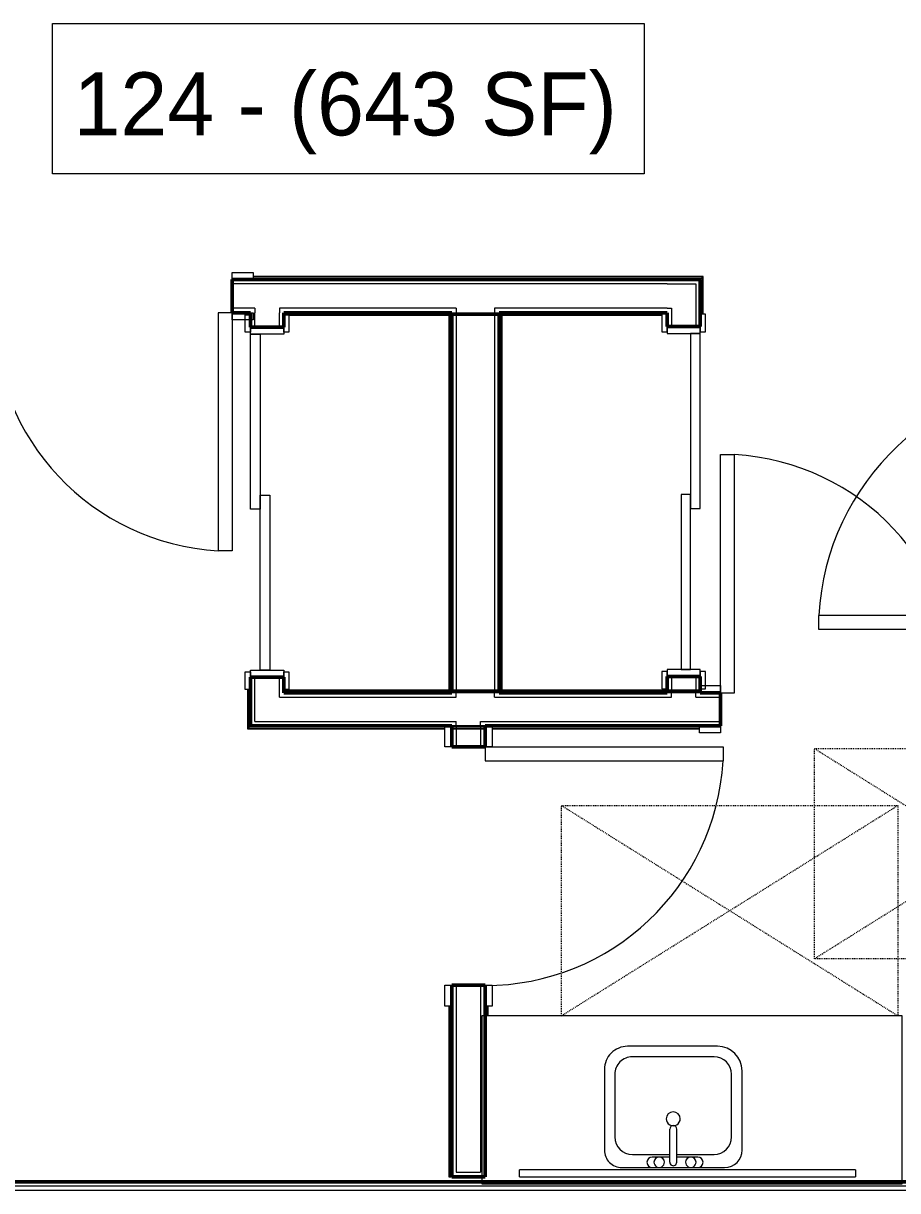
# Model space of a CAD drawing. Header units: inches. Extents: x -4218 to -1830, y 9756 to 12426.
# Drawn here: x -3678.3 to -3553.4, y 10841.2 to 11007.9 of the extents above; entities that cross this region are included whole.
import ezdxf

# ---------------------------------------------------------------- set-up
doc = ezdxf.new("R2010")
doc.units = ezdxf.units.IN
doc.header["$MEASUREMENT"] = 0
doc.linetypes.add('Dash', pattern=[0.25, 0.125, -0.125])
for name, color, linetype, lineweight in [('0-1', 7, 'Continuous', 5), ('0-2', 252, 'Continuous', 9), ('A-AREA-IDEN', 2, 'Continuous', 9), ('A-DOOR-1', 7, 'Continuous', 9), ('A-DOOR-2', 50, 'Continuous', 20), ('A-DOOR-FRAM-1', 50, 'Continuous', 20), ('A-GENM-HDLN-1', 7, 'Dash', 9), ('A-WALL-1', 250, 'Continuous', 50), ('A-WALL-2', 10, 'Continuous', 13), ('A-WALL-3', 253, 'Continuous', 9), ('A-WALL-4', 254, 'Continuous', 9), ('A-WALL-5', 252, 'Continuous', 9), ('A-WALL-6', 7, 'Continuous', 9), ('I-WALL-1', 250, 'Continuous', 50), ('I-WALL-4', 252, 'Continuous', 9), ('P-SANR-FIXT-1', 7, 'Continuous', 9), ('Q-CASE-2', 252, 'Continuous', 9), ('Q-CASE-3', 7, 'Continuous', 9)]:
    doc.layers.add(name, color=color, linetype=linetype, lineweight=lineweight)
doc.styles.add('Century Gothic', font='ufonts.com_century-gothic.ttf', dxfattribs={"height": 9})

# ---------------------------------------------------------------- blocks, each defined once
blk = doc.blocks.new('Basic Wall _ INT - W4BØF - _5_8 GYP - 2X4 WOOD_BATT_ - 5_8 GYP_ - ___-3208729-BACKGROUND - 1ST FLOOR')
at = {"layer": 'A-WALL-3'}
for p, q in [((-3823.82, 10971.74), (-3823.82, 10971.68)), ((-3823.82, 10971.68), (-3823.82, 10971.54)), ((-3823.2, 10971.68), (-3823.82, 10971.68)), ((-3823.82, 10971.53), (-3823.82, 10971.47)), ((-3823.82, 10971.35), (-3823.82, 10971.33)), ((-3823.82, 10971.33), (-3823.2, 10971.33)), ((-3685.5, 10971.33), (-3682.5, 10971.33)), ((-3648.5, 10971.33), (-3645.5, 10971.33))]:
    blk.add_line(p, q, dxfattribs=at)
at = {"layer": 'A-WALL-5'}
for p, q in [((-3823.82, 10971.46), (-3823.82, 10971.74)), ((-3823.2, 10971.74), (-3823.82, 10971.74)), ((-3823.2, 10971.46), (-3823.82, 10971.46)), ((-3823.82, 10971.37), (-3823.82, 10971.46)), ((-3823.82, 10971.33), (-3823.82, 10971.37)), ((-3685.5, 10971.68), (-3823.2, 10971.68)), ((-3823.2, 10971.33), (-3685.5, 10971.33)), ((-3644.64, 10971.68), (-3645.5, 10971.68)), ((-3645.5, 10971.33), (-3641.12, 10971.33)), ((-3641.12, 10971.68), (-3644.64, 10971.68))]:
    blk.add_line(p, q, dxfattribs=at)
at = {"layer": 'A-WALL-6'}
for p, q in [((-3685.5, 10971.74), (-3823.2, 10971.74)), ((-3685.5, 10971.46), (-3823.2, 10971.46)), ((-3641.12, 10971.74), (-3645.5, 10971.74)), ((-3641.12, 10971.46), (-3645.5, 10971.46))]:
    blk.add_line(p, q, dxfattribs=at)
blk = doc.blocks.new('Basic Wall _ INT - W4BØF - _5_8 GYP - 2X4 WOOD_BATT_ - 5_8 GYP_ - ___-3208731-BACKGROUND - 1ST FLOOR')
at = {"layer": 'A-WALL-3'}
for p, q in [((-3581.6, 10971.35), (-3581.62, 10971.33)), ((-3581.42, 10971.53), (-3581.48, 10971.47)), ((-3581.27, 10971.68), (-3581.42, 10971.54)), ((-3581.21, 10971.74), (-3581.27, 10971.68)), ((-3581.62, 10966.35), (-3581.62, 10964.6))]:
    blk.add_line(p, q, dxfattribs=at)
at = {"layer": 'A-WALL-5'}
for p, q in [((-3581.62, 10971.33), (-3581.62, 10966.35)), ((-3581.27, 10966.35), (-3581.27, 10971.68))]:
    blk.add_line(p, q, dxfattribs=at)
at = {"layer": 'A-WALL-6'}
for p, q in [((-3581.5, 10966.35), (-3581.5, 10971.46)), ((-3581.21, 10966.35), (-3581.21, 10971.74))]:
    blk.add_line(p, q, dxfattribs=at)
at = {"layer": 'A-WALL-6', "flags": 128}
for points in [[(-3581.58, 10971.37), (-3581.56, 10971.4), (-3581.54, 10971.41), (-3581.52, 10971.43), (-3581.51, 10971.45), (-3581.5, 10971.45), (-3581.5, 10971.46)], [(-3581.5, 10971.46), (-3581.48, 10971.48), (-3581.42, 10971.53), (-3581.33, 10971.63), (-3581.21, 10971.74)]]:
    blk.add_lwpolyline(points, dxfattribs=at)
blk = doc.blocks.new('Basic Wall _ INT - W4BØF - _5_8 GYP - 2X4 WOOD_BATT_ - 5_8 GYP_ - ___-3208730-BACKGROUND - 1ST FLOOR')
at = {"layer": 'A-WALL-3'}
for p, q in [((-3586.51, 10966.44), (-3586.58, 10966.38)), ((-3586.37, 10966.58), (-3586.4, 10966.56)), ((-3586.67, 10912.31), (-3586.79, 10912.31)), ((-3586.72, 10912.62), (-3586.72, 10912.72)), ((-3586.72, 10912.52), (-3586.72, 10912.6)), ((-3586.72, 10912.46), (-3586.72, 10912.51)), ((-3586.5, 10912.31), (-3586.67, 10912.31)), ((-3586.44, 10912.31), (-3586.5, 10912.31))]:
    blk.add_line(p, q, dxfattribs=at)
at = {"layer": 'A-WALL-4'}
for p, q in [((-3586.79, 10912.31), (-3586.72, 10912.31)), ((-3586.72, 10912.31), (-3586.58, 10912.31)), ((-3586.58, 10912.31), (-3586.51, 10912.31)), ((-3586.4, 10912.31), (-3586.37, 10912.31))]:
    blk.add_line(p, q, dxfattribs=at)
at = {"layer": 'A-WALL-5'}
for p, q in [((-3586.37, 10966.35), (-3586.37, 10966.58)), ((-3586.79, 10912.62), (-3586.79, 10912.72)), ((-3586.79, 10912.52), (-3586.79, 10912.6)), ((-3586.79, 10912.46), (-3586.79, 10912.51)), ((-3586.72, 10912.72), (-3586.72, 10912.85)), ((-3586.42, 10912.31), (-3586.44, 10912.31)), ((-3586.37, 10912.31), (-3586.42, 10912.31)), ((-3586.37, 10912.85), (-3586.37, 10912.31))]:
    blk.add_line(p, q, dxfattribs=at)
at = {"layer": 'A-WALL-6'}
for p, q in [((-3586.5, 10966.46), (-3586.5, 10966.35)), ((-3586.79, 10912.72), (-3586.79, 10912.85)), ((-3586.5, 10912.85), (-3586.5, 10912.31))]:
    blk.add_line(p, q, dxfattribs=at)
at = {"layer": 'A-WALL-6', "flags": 128}
for points in [[(-3586.58, 10966.38), (-3586.52, 10966.44), (-3586.5, 10966.46)], [(-3586.5, 10966.46), (-3586.5, 10966.46), (-3586.49, 10966.47), (-3586.47, 10966.48), (-3586.46, 10966.5), (-3586.44, 10966.52), (-3586.42, 10966.54)]]:
    blk.add_lwpolyline(points, dxfattribs=at)
blk = doc.blocks.new('SWING - SINGLE - FLUSH - 2-10 x 6-8 - PRIVACY-3199405-BACKGROUND - 1ST FLOOR')
at = {"layer": 'A-DOOR-1'}
blk.add_arc((17, -2.38), 34.07, 180, 266.6343, dxfattribs=at)
at = {"layer": 'A-DOOR-2'}
for p, q in [((15, -2.38), (15, -36.38)), ((17, -2.38), (15, -2.38)), ((17, -2.38), (17, -36.38)), ((17, -36.38), (15, -36.38))]:
    blk.add_line(p, q, dxfattribs=at)
at = {"layer": 'A-DOOR-FRAM-1'}
for p, q in [((-20, 2.37), (-20, 3.37)), ((-20, 3.37), (-17, 3.37)), ((-17, 3.37), (-17, 2.37)), ((17, 2.37), (17, 3.37)), ((17, 3.37), (20, 3.37)), ((20, 3.37), (20, 2.37)), ((-17, 2.37), (-20, 2.37)), ((20, 2.37), (17, 2.37)), ((-20, -2.38), (-17, -2.38)), ((-20, -3.38), (-20, -2.38)), ((-17, -2.38), (-17, -3.38)), ((17, -2.38), (20, -2.38)), ((17, -3.38), (17, -2.38)), ((20, -2.38), (20, -3.38)), ((-17, -3.38), (-20, -3.38)), ((20, -3.38), (17, -3.38))]:
    blk.add_line(p, q, dxfattribs=at)
blk = doc.blocks.new('Basic Wall _ INT - W4BØF - _5_8 GYP - 2X4 WOOD_BATT_ - 5_8 GYP_ - ___-3208733-BACKGROUND - 1ST FLOOR')
at = {"layer": 'A-WALL-3'}
for p, q in [((-3581.62, 10971.33), (-3581.6, 10971.35)), ((-3581.48, 10971.47), (-3581.42, 10971.53)), ((-3581.42, 10971.54), (-3581.27, 10971.68)), ((-3581.27, 10971.68), (-3581.21, 10971.74))]:
    blk.add_line(p, q, dxfattribs=at)
at = {"layer": 'A-WALL-5'}
for p, q in [((-3581.27, 10971.68), (-3641.12, 10971.68)), ((-3641.12, 10971.33), (-3581.62, 10971.33))]:
    blk.add_line(p, q, dxfattribs=at)
at = {"layer": 'A-WALL-6'}
for p, q in [((-3581.21, 10971.74), (-3641.12, 10971.74)), ((-3581.5, 10971.46), (-3641.12, 10971.46))]:
    blk.add_line(p, q, dxfattribs=at)
at = {"layer": 'A-WALL-6', "flags": 128}
for points in [[(-3581.5, 10971.46), (-3581.5, 10971.45), (-3581.51, 10971.45), (-3581.52, 10971.43), (-3581.54, 10971.41), (-3581.56, 10971.4), (-3581.58, 10971.37)], [(-3581.21, 10971.74), (-3581.33, 10971.63), (-3581.42, 10971.53), (-3581.48, 10971.48), (-3581.5, 10971.46)]]:
    blk.add_lwpolyline(points, dxfattribs=at)
blk = doc.blocks.new('Basic Wall _ INT - W4BØF - _5_8 GYP - 2X4 WOOD_BATT_ - 5_8 GYP_ - ___-3208732-BACKGROUND - 1ST FLOOR')
at = {"layer": 'A-WALL-3'}
for p, q in [((-3641.12, 10966.58), (-3641.1, 10966.56)), ((-3640.98, 10966.44), (-3640.92, 10966.38)), ((-3640.92, 10966.38), (-3640.83, 10966.29)), ((-3617.42, 10966.23), (-3617.54, 10966.23)), ((-3617.33, 10966.23), (-3617.42, 10966.23)), ((-3617.27, 10966.23), (-3617.33, 10966.23)), ((-3617.12, 10966.58), (-3610.37, 10966.58)), ((-3611.03, 10966.23), (-3617.12, 10966.23)), ((-3610.37, 10966.23), (-3611, 10966.23)), ((-3610.17, 10966.23), (-3610.23, 10966.23)), ((-3610.08, 10966.23), (-3610.17, 10966.23)), ((-3609.96, 10966.23), (-3610.08, 10966.23)), ((-3586.58, 10966.38), (-3586.51, 10966.44)), ((-3586.4, 10966.56), (-3586.37, 10966.58))]:
    blk.add_line(p, q, dxfattribs=at)
at = {"layer": 'A-WALL-5'}
for p, q in [((-3641.12, 10966.58), (-3617.12, 10966.58)), ((-3617.54, 10966.23), (-3640.37, 10966.23)), ((-3617.12, 10966.46), (-3611.01, 10966.46)), ((-3611, 10966.46), (-3610.37, 10966.46)), ((-3610.37, 10966.58), (-3586.37, 10966.58)), ((-3587.12, 10966.23), (-3609.96, 10966.23)), ((-3617.42, 10966.17), (-3617.54, 10966.17)), ((-3617.33, 10966.17), (-3617.42, 10966.17)), ((-3617.27, 10966.17), (-3617.33, 10966.17)), ((-3611.04, 10966.17), (-3617.12, 10966.17)), ((-3610.37, 10966.17), (-3611, 10966.17)), ((-3610.17, 10966.17), (-3610.23, 10966.17)), ((-3610.08, 10966.17), (-3610.17, 10966.17)), ((-3609.96, 10966.17), (-3610.08, 10966.17))]:
    blk.add_line(p, q, dxfattribs=at)
at = {"layer": 'A-WALL-6'}
for p, q in [((-3641, 10966.46), (-3617.12, 10966.46)), ((-3610.37, 10966.46), (-3586.5, 10966.46)), ((-3617.54, 10966.17), (-3640.37, 10966.17)), ((-3587.12, 10966.17), (-3609.96, 10966.17))]:
    blk.add_line(p, q, dxfattribs=at)
at = {"layer": 'A-WALL-6', "flags": 128}
for points in [[(-3641, 10966.46), (-3641, 10966.46), (-3641.01, 10966.47), (-3641.02, 10966.48), (-3641.04, 10966.5), (-3641.06, 10966.52), (-3641.08, 10966.54)], [(-3640.83, 10966.29), (-3640.92, 10966.38), (-3640.98, 10966.44), (-3641, 10966.46)], [(-3586.5, 10966.46), (-3586.52, 10966.44), (-3586.58, 10966.38)], [(-3586.42, 10966.54), (-3586.44, 10966.52), (-3586.46, 10966.5), (-3586.47, 10966.48), (-3586.49, 10966.47), (-3586.5, 10966.46), (-3586.5, 10966.46)]]:
    blk.add_lwpolyline(points, dxfattribs=at)
blk = doc.blocks.new('Basic Wall _ INT - W4BØF - _5_8 GYP - 2X4 WOOD_BATT_ - 5_8 GYP_ - ___-3208734-BACKGROUND - 1ST FLOOR')
at = {"layer": 'A-WALL-3'}
for p, q in [((-3645.87, 10912.78), (-3645.87, 10914.53)), ((-3646.29, 10907.14), (-3646.22, 10907.2)), ((-3646.22, 10907.2), (-3646.08, 10907.35)), ((-3646.08, 10907.35), (-3646.01, 10907.42)), ((-3645.9, 10907.53), (-3645.87, 10907.56))]:
    blk.add_line(p, q, dxfattribs=at)
at = {"layer": 'A-WALL-5'}
for p, q in [((-3646.22, 10912.78), (-3646.22, 10907.2)), ((-3645.87, 10907.56), (-3645.87, 10912.78))]:
    blk.add_line(p, q, dxfattribs=at)
at = {"layer": 'A-WALL-6'}
for p, q in [((-3646.29, 10912.78), (-3646.29, 10907.14)), ((-3646, 10912.78), (-3646, 10907.43))]:
    blk.add_line(p, q, dxfattribs=at)
at = {"layer": 'A-WALL-6', "flags": 128}
for points in [[(-3646, 10907.43), (-3646.02, 10907.41), (-3646.08, 10907.35), (-3646.17, 10907.26), (-3646.29, 10907.14)], [(-3645.92, 10907.51), (-3645.94, 10907.49), (-3645.96, 10907.47), (-3645.97, 10907.46), (-3645.99, 10907.44), (-3646, 10907.43), (-3646, 10907.43)]]:
    blk.add_lwpolyline(points, dxfattribs=at)
blk = doc.blocks.new('Basic Wall _ INT - W4BØF - _5_8 GYP - 2X4 WOOD_BATT_ - 5_8 GYP_ - ___-3208735-BACKGROUND - 1ST FLOOR')
at = {"layer": 'A-WALL-3'}
for p, q in [((-3641.1, 10966.56), (-3641.12, 10966.58)), ((-3640.92, 10966.38), (-3640.98, 10966.44)), ((-3640.83, 10966.29), (-3640.92, 10966.38)), ((-3641.12, 10912.31), (-3641.1, 10912.33)), ((-3640.98, 10912.45), (-3640.92, 10912.51)), ((-3640.92, 10912.51), (-3640.77, 10912.66)), ((-3640.77, 10912.66), (-3640.71, 10912.72))]:
    blk.add_line(p, q, dxfattribs=at)
at = {"layer": 'A-WALL-5'}
for p, q in [((-3641.12, 10966.28), (-3641.12, 10966.58)), ((-3641.12, 10912.78), (-3641.12, 10912.31)), ((-3640.77, 10912.66), (-3640.77, 10912.78))]:
    blk.add_line(p, q, dxfattribs=at)
at = {"layer": 'A-WALL-6'}
for p, q in [((-3641, 10966.28), (-3641, 10966.46)), ((-3641, 10912.43), (-3641, 10912.78)), ((-3640.71, 10912.72), (-3640.71, 10912.78))]:
    blk.add_line(p, q, dxfattribs=at)
at = {"layer": 'A-WALL-6', "flags": 128}
for points in [[(-3641.08, 10966.54), (-3641.06, 10966.52), (-3641.04, 10966.5), (-3641.02, 10966.48), (-3641.01, 10966.47), (-3641, 10966.46), (-3641, 10966.46)], [(-3641, 10966.46), (-3640.98, 10966.44), (-3640.92, 10966.38), (-3640.83, 10966.29)], [(-3641, 10912.43), (-3641, 10912.43), (-3641.01, 10912.42), (-3641.02, 10912.41), (-3641.04, 10912.39), (-3641.06, 10912.37), (-3641.08, 10912.35)], [(-3640.71, 10912.72), (-3640.83, 10912.6), (-3640.92, 10912.51), (-3640.98, 10912.45), (-3641, 10912.43)]]:
    blk.add_lwpolyline(points, dxfattribs=at)
blk = doc.blocks.new('SLIDING - FLUSH - 4-0 x 6-8-3203583-BACKGROUND - 1ST FLOOR')
at = {"layer": 'A-DOOR-1'}
for p, q in [((-26.75, 3.25), (-24.25, 3.25)), ((-26.75, 2.5), (-26.75, 3.25)), ((-24.25, 2.5), (-26.75, 2.5)), ((-24.25, 3.25), (-24.25, 2.5)), ((24.25, 3.25), (26.75, 3.25)), ((24.25, 2.5), (24.25, 3.25)), ((26.75, 2.5), (24.25, 2.5)), ((26.75, 3.25), (26.75, 2.5)), ((-26.75, -2.25), (-24.25, -2.25)), ((-26.75, -3), (-26.75, -2.25)), ((-24.25, -3), (-26.75, -3)), ((-24.25, -2.25), (-24.25, -3)), ((24.25, -2.25), (26.75, -2.25)), ((24.25, -3), (24.25, -2.25)), ((26.75, -3), (24.25, -3)), ((26.75, -2.25), (26.75, -3))]:
    blk.add_line(p, q, dxfattribs=at)
at = {"layer": 'A-DOOR-2'}
for p, q in [((-1, -0.88), (-1, 0.5)), ((-1, 0.5), (24, 0.5)), ((24, 0.5), (24, -0.88)), ((-24, -2.25), (-24, -0.88)), ((-24, -0.88), (1, -0.88)), ((24, -0.88), (-1, -0.88)), ((1, -0.88), (1, -2.25)), ((1, -2.25), (-24, -2.25))]:
    blk.add_line(p, q, dxfattribs=at)
at = {"layer": 'A-DOOR-FRAM-1'}
for p, q in [((-25, -2.25), (-25, 2.5)), ((-25, 2.5), (-24, 2.5)), ((-24, 2.5), (-24, -2.25)), ((24, 2.5), (25, 2.5)), ((24, -2.25), (24, 2.5)), ((25, 2.5), (25, -2.25)), ((-24, -2.25), (-25, -2.25)), ((25, -2.25), (24, -2.25))]:
    blk.add_line(p, q, dxfattribs=at)
blk = doc.blocks.new('Basic Wall _ INT - W4BØF - _5_8 GYP - 2X4 WOOD_BATT_ - 5_8 GYP_ - ___-3208736-BACKGROUND - 1ST FLOOR')
at = {"layer": 'A-WALL-3'}
blk.add_line((-3617.12, 10867.56), (-3617.12, 10870.56), dxfattribs=at)
at = {"layer": 'A-WALL-4'}
for p, q in [((-3617.47, 10907.56), (-3617.54, 10907.56)), ((-3617.54, 10907.56), (-3617.27, 10907.56)), ((-3617.33, 10907.56), (-3617.47, 10907.56)), ((-3617.26, 10907.56), (-3617.33, 10907.56))]:
    blk.add_line(p, q, dxfattribs=at)
at = {"layer": 'A-WALL-5'}
for p, q in [((-3617.47, 10867.56), (-3617.47, 10843.18)), ((-3617.12, 10843.18), (-3617.12, 10867.56)), ((-3617.54, 10843.18), (-3617.47, 10843.18)), ((-3617.47, 10843.18), (-3617.33, 10843.18)), ((-3617.33, 10843.18), (-3617.26, 10843.18)), ((-3617.15, 10843.18), (-3617.12, 10843.18))]:
    blk.add_line(p, q, dxfattribs=at)
at = {"layer": 'A-WALL-6'}
for p, q in [((-3617.54, 10867.56), (-3617.54, 10843.18)), ((-3617.25, 10867.56), (-3617.25, 10843.18)), ((-3617.25, 10843.18), (-3617.54, 10843.18)), ((-3617.17, 10843.18), (-3617.25, 10843.18)), ((-3617.12, 10843.18), (-3617.17, 10843.18))]:
    blk.add_line(p, q, dxfattribs=at)
blk = doc.blocks.new('Basic Wall _ INT - W4BØF - _5_8 GYP - 2X4 WOOD_BATT_ - 5_8 GYP_ - ___-3208737-BACKGROUND - 1ST FLOOR')
at = {"layer": 'A-WALL-3'}
blk.add_line((-3612.37, 10867.56), (-3612.37, 10870.56), dxfattribs=at)
at = {"layer": 'A-WALL-4'}
for p, q in [((-3612.23, 10907.56), (-3612.17, 10907.56)), ((-3612.17, 10907.56), (-3612.23, 10907.56)), ((-3612.17, 10907.56), (-3611.96, 10907.56)), ((-3612.02, 10907.56), (-3612.17, 10907.56)), ((-3611.96, 10907.56), (-3612.02, 10907.56))]:
    blk.add_line(p, q, dxfattribs=at)
at = {"layer": 'A-WALL-5'}
for p, q in [((-3612.37, 10866.18), (-3612.37, 10867.56)), ((-3612.02, 10867.56), (-3612.02, 10866.18))]:
    blk.add_line(p, q, dxfattribs=at)
at = {"layer": 'A-WALL-6'}
for p, q in [((-3612.25, 10866.18), (-3612.25, 10867.56)), ((-3611.96, 10867.56), (-3611.96, 10866.18))]:
    blk.add_line(p, q, dxfattribs=at)
blk = doc.blocks.new('SLIDING - FLUSH - 4-0 x 6-8-3203584-BACKGROUND - 1ST FLOOR')
at = {"layer": 'A-DOOR-1'}
for p, q in [((-24.25, 3), (-26.75, 3)), ((-26.75, 3), (-26.75, 2.25)), ((-26.75, 2.25), (-24.25, 2.25)), ((-24.25, 2.25), (-24.25, 3)), ((24.25, 3), (24.25, 2.25)), ((26.75, 3), (24.25, 3)), ((24.25, 2.25), (26.75, 2.25)), ((26.75, 2.25), (26.75, 3)), ((-24.25, -2.5), (-26.75, -2.5)), ((-26.75, -2.5), (-26.75, -3.25)), ((-26.75, -3.25), (-24.25, -3.25)), ((-24.25, -3.25), (-24.25, -2.5)), ((26.75, -2.5), (24.25, -2.5)), ((24.25, -2.5), (24.25, -3.25)), ((24.25, -3.25), (26.75, -3.25)), ((26.75, -3.25), (26.75, -2.5))]:
    blk.add_line(p, q, dxfattribs=at)
at = {"layer": 'A-DOOR-2'}
for p, q in [((1, 2.25), (-24, 2.25)), ((-24, 2.25), (-24, 0.87)), ((1, 0.87), (1, 2.25)), ((-24, 0.87), (1, 0.87)), ((24, 0.87), (-1, 0.87)), ((-1, 0.87), (-1, -0.5)), ((24, -0.5), (24, 0.87)), ((-1, -0.5), (24, -0.5))]:
    blk.add_line(p, q, dxfattribs=at)
at = {"layer": 'A-DOOR-FRAM-1'}
for p, q in [((-24, 2.25), (-25, 2.25)), ((-25, 2.25), (-25, -2.5)), ((-24, -2.5), (-24, 2.25)), ((25, 2.25), (24, 2.25)), ((24, 2.25), (24, -2.5)), ((25, -2.5), (25, 2.25)), ((-25, -2.5), (-24, -2.5)), ((24, -2.5), (25, -2.5))]:
    blk.add_line(p, q, dxfattribs=at)
blk = doc.blocks.new('SWING - SINGLE - FLUSH - 3-0 x 6-8 - PASSAGE-3208263-BACKGROUND - 1ST FLOOR')
at = {"layer": 'A-DOOR-1'}
blk.add_arc((18, -2.38), 36.07, 180, 266.8211, dxfattribs=at)
at = {"layer": 'A-DOOR-2'}
for p, q in [((16, -2.38), (16, -38.39)), ((18, -2.38), (16, -2.38)), ((18, -2.38), (18, -38.39)), ((18, -38.39), (16, -38.39))]:
    blk.add_line(p, q, dxfattribs=at)
at = {"layer": 'A-DOOR-FRAM-1'}
for p, q in [((-21, 2.37), (-21, 3.37)), ((-21, 3.37), (-18, 3.37)), ((-18, 3.37), (-18, 2.37)), ((18, 2.37), (18, 3.37)), ((18, 3.37), (21, 3.37)), ((21, 3.37), (21, 2.37)), ((-18, 2.37), (-21, 2.37)), ((21, 2.37), (18, 2.37)), ((-21, -2.38), (-18, -2.38)), ((-21, -3.38), (-21, -2.38)), ((-18, -2.38), (-18, -3.38)), ((18, -2.38), (21, -2.38)), ((18, -3.38), (18, -2.38)), ((21, -2.38), (21, -3.38)), ((-18, -3.38), (-21, -3.38)), ((21, -3.38), (18, -3.38))]:
    blk.add_line(p, q, dxfattribs=at)
blk = doc.blocks.new('Basic Wall _ INT - W6BØF - _5_8 GYP - 2X6 WOOD_BATT_ - 5_8 GYP_ - ___-3208749-BACKGROUND - 1ST FLOOR')
at = {"layer": 'A-WALL-3'}
for p, q in [((-3610.31, 10966.58), (-3610.25, 10966.58)), ((-3610.25, 10966.58), (-3610.23, 10966.58)), ((-3610.23, 10966.58), (-3610.17, 10966.58)), ((-3610.17, 10966.58), (-3609.96, 10966.58)), ((-3610.02, 10966.38), (-3610.02, 10966.33)), ((-3610.02, 10966.29), (-3610.02, 10966.17)), ((-3610.25, 10912.31), (-3610.31, 10912.31)), ((-3610.17, 10912.31), (-3610.25, 10912.31)), ((-3610.08, 10912.31), (-3610.17, 10912.31)), ((-3609.96, 10912.31), (-3610.08, 10912.31)), ((-3610.02, 10912.72), (-3610.02, 10912.51))]:
    blk.add_line(p, q, dxfattribs=at)
at = {"layer": 'A-WALL-4'}
for p, q in [((-3610.35, 10966.58), (-3610.37, 10966.58)), ((-3610.17, 10966.58), (-3610.23, 10966.58)), ((-3610.02, 10966.58), (-3610.17, 10966.58)), ((-3609.96, 10966.58), (-3610.02, 10966.58)), ((-3610.37, 10912.31), (-3610.35, 10912.31)), ((-3610.23, 10912.31), (-3610.17, 10912.31)), ((-3610.17, 10912.31), (-3610.02, 10912.31)), ((-3610.02, 10912.31), (-3609.96, 10912.31))]:
    blk.add_line(p, q, dxfattribs=at)
at = {"layer": 'A-WALL-5'}
for p, q in [((-3610.37, 10966.58), (-3610.33, 10966.58)), ((-3610.37, 10912.31), (-3610.37, 10966.58)), ((-3610.33, 10966.58), (-3610.31, 10966.58)), ((-3609.96, 10966.38), (-3609.96, 10966.33)), ((-3609.96, 10966.29), (-3609.96, 10966.17)), ((-3610.02, 10966.17), (-3610.02, 10912.72)), ((-3610.33, 10912.31), (-3610.37, 10912.31)), ((-3610.31, 10912.31), (-3610.33, 10912.31)), ((-3609.96, 10912.72), (-3609.96, 10912.51))]:
    blk.add_line(p, q, dxfattribs=at)
at = {"layer": 'A-WALL-6'}
for p, q in [((-3610.25, 10912.31), (-3610.25, 10966.58)), ((-3609.96, 10966.17), (-3609.96, 10912.72))]:
    blk.add_line(p, q, dxfattribs=at)
blk = doc.blocks.new('Basic Wall _ INT - W6BØF - _5_8 GYP - 2X6 WOOD_BATT_ - 5_8 GYP_ - ___-3208748-BACKGROUND - 1ST FLOOR')
at = {"layer": 'A-WALL-3'}
for p, q in [((-3617.54, 10966.58), (-3617.42, 10966.58)), ((-3617.47, 10966.34), (-3617.47, 10966.17)), ((-3617.42, 10966.58), (-3617.33, 10966.58)), ((-3617.33, 10966.58), (-3617.27, 10966.58)), ((-3617.27, 10966.58), (-3617.25, 10966.58)), ((-3617.25, 10966.58), (-3617.19, 10966.58)), ((-3617.42, 10912.31), (-3617.54, 10912.31)), ((-3617.47, 10912.72), (-3617.47, 10912.6)), ((-3617.47, 10912.57), (-3617.47, 10912.51)), ((-3617.27, 10912.31), (-3617.42, 10912.31)), ((-3617.25, 10912.31), (-3617.27, 10912.31)), ((-3617.21, 10912.31), (-3617.25, 10912.31)), ((-3617.19, 10912.31), (-3617.21, 10912.31))]:
    blk.add_line(p, q, dxfattribs=at)
at = {"layer": 'A-WALL-4'}
for p, q in [((-3617.47, 10966.58), (-3617.54, 10966.58)), ((-3617.33, 10966.58), (-3617.47, 10966.58)), ((-3617.26, 10966.58), (-3617.33, 10966.58)), ((-3617.12, 10966.58), (-3617.15, 10966.58)), ((-3617.54, 10912.31), (-3617.47, 10912.31)), ((-3617.47, 10912.31), (-3617.33, 10912.31)), ((-3617.33, 10912.31), (-3617.26, 10912.31)), ((-3617.15, 10912.31), (-3617.12, 10912.31))]:
    blk.add_line(p, q, dxfattribs=at)
at = {"layer": 'A-WALL-5'}
for p, q in [((-3617.54, 10966.34), (-3617.54, 10966.17)), ((-3617.19, 10966.58), (-3617.17, 10966.58)), ((-3617.17, 10966.58), (-3617.12, 10966.58)), ((-3617.12, 10912.31), (-3617.12, 10966.58)), ((-3617.47, 10966.17), (-3617.47, 10912.72)), ((-3617.54, 10912.72), (-3617.54, 10912.6)), ((-3617.54, 10912.57), (-3617.54, 10912.51)), ((-3617.17, 10912.31), (-3617.19, 10912.31)), ((-3617.12, 10912.31), (-3617.17, 10912.31))]:
    blk.add_line(p, q, dxfattribs=at)
at = {"layer": 'A-WALL-6'}
for p, q in [((-3617.25, 10966.58), (-3617.25, 10912.31)), ((-3617.54, 10966.17), (-3617.54, 10912.72))]:
    blk.add_line(p, q, dxfattribs=at)
blk = doc.blocks.new('Basic Wall _ INT - W4BØF - _5_8 GYP - 2X4 WOOD_BATT_ - 5_8 GYP_ - ___-3208738-BACKGROUND - 1ST FLOOR')
at = {"layer": 'A-WALL-3'}
for p, q in [((-3646.22, 10907.2), (-3646.29, 10907.14)), ((-3646.08, 10907.35), (-3646.22, 10907.2)), ((-3646.01, 10907.42), (-3646.08, 10907.35)), ((-3645.87, 10907.56), (-3645.9, 10907.53)), ((-3611.37, 10907.56), (-3618.12, 10907.56)), ((-3617.12, 10907.2), (-3612.37, 10907.2)), ((-3578.75, 10907.56), (-3581.75, 10907.56)), ((-3541.75, 10907.56), (-3544.75, 10907.56)), ((-3523.92, 10907.53), (-3523.92, 10907.56)), ((-3523.92, 10907.35), (-3523.92, 10907.42)), ((-3523.92, 10907.2), (-3523.92, 10907.35)), ((-3523.92, 10907.14), (-3523.92, 10907.2))]:
    blk.add_line(p, q, dxfattribs=at)
at = {"layer": 'A-WALL-5'}
for p, q in [((-3646.22, 10907.2), (-3618.12, 10907.2)), ((-3618.12, 10907.56), (-3645.87, 10907.56)), ((-3617.12, 10907.14), (-3612.37, 10907.14)), ((-3617.1, 10907.43), (-3613, 10907.43)), ((-3612.97, 10907.43), (-3612.37, 10907.43)), ((-3581.75, 10907.56), (-3611.37, 10907.56)), ((-3611.37, 10907.2), (-3581.75, 10907.2)), ((-3523.92, 10907.56), (-3541.75, 10907.56)), ((-3541.75, 10907.2), (-3523.92, 10907.2))]:
    blk.add_line(p, q, dxfattribs=at)
at = {"layer": 'A-WALL-6'}
for p, q in [((-3646.29, 10907.14), (-3618.12, 10907.14)), ((-3646, 10907.43), (-3618.12, 10907.43)), ((-3645.92, 10907.51), (-3645.87, 10907.56)), ((-3611.37, 10907.43), (-3581.75, 10907.43)), ((-3611.37, 10907.14), (-3581.75, 10907.14)), ((-3541.75, 10907.43), (-3523.92, 10907.43)), ((-3541.75, 10907.14), (-3523.92, 10907.14)), ((-3523.92, 10907.56), (-3523.92, 10907.51)), ((-3523.92, 10907.51), (-3523.92, 10907.43)), ((-3523.92, 10907.43), (-3523.92, 10907.14))]:
    blk.add_line(p, q, dxfattribs=at)
at = {"layer": 'A-WALL-6', "flags": 128}
for points in [[(-3646.29, 10907.14), (-3646.17, 10907.26), (-3646.08, 10907.35), (-3646.02, 10907.41), (-3646, 10907.43)], [(-3646, 10907.43), (-3646, 10907.43), (-3645.99, 10907.44), (-3645.97, 10907.46), (-3645.96, 10907.47), (-3645.94, 10907.49), (-3645.92, 10907.51)]]:
    blk.add_lwpolyline(points, dxfattribs=at)
blk = doc.blocks.new('Basic Wall _ INT - W4BØF - _5_8 GYP - 2X4 WOOD_BATT_ - 5_8 GYP_ - ___-3208739-BACKGROUND - 1ST FLOOR')
at = {"layer": 'A-WALL-3'}
for p, q in [((-3641.1, 10912.33), (-3641.12, 10912.31)), ((-3640.92, 10912.51), (-3640.98, 10912.45)), ((-3640.77, 10912.66), (-3640.92, 10912.51)), ((-3640.71, 10912.72), (-3640.77, 10912.66)), ((-3617.54, 10912.66), (-3617.42, 10912.66)), ((-3617.42, 10912.66), (-3617.33, 10912.66)), ((-3617.33, 10912.66), (-3617.27, 10912.66)), ((-3617.12, 10912.66), (-3616.5, 10912.66)), ((-3610.37, 10912.31), (-3617.12, 10912.31)), ((-3616.46, 10912.66), (-3610.37, 10912.66)), ((-3610.23, 10912.66), (-3610.17, 10912.66)), ((-3610.17, 10912.66), (-3610.08, 10912.66)), ((-3610.08, 10912.66), (-3609.96, 10912.66)), ((-3586.77, 10912.66), (-3586.67, 10912.66)), ((-3586.65, 10912.66), (-3586.58, 10912.66)), ((-3586.57, 10912.66), (-3586.52, 10912.66)), ((-3586.37, 10912.66), (-3581.75, 10912.66)), ((-3581.75, 10912.31), (-3586.37, 10912.31)), ((-3541.75, 10912.31), (-3544.75, 10912.31)), ((-3529.02, 10912.66), (-3529.09, 10912.72)), ((-3528.88, 10912.51), (-3529.02, 10912.66)), ((-3528.81, 10912.45), (-3528.88, 10912.51)), ((-3528.67, 10912.31), (-3528.7, 10912.33))]:
    blk.add_line(p, q, dxfattribs=at)
at = {"layer": 'A-WALL-5'}
for p, q in [((-3617.12, 10912.31), (-3641.12, 10912.31)), ((-3640.77, 10912.66), (-3617.54, 10912.66)), ((-3617.54, 10912.72), (-3617.42, 10912.72)), ((-3617.42, 10912.72), (-3617.33, 10912.72)), ((-3617.33, 10912.72), (-3617.27, 10912.72)), ((-3617.12, 10912.72), (-3616.5, 10912.72)), ((-3616.5, 10912.43), (-3617.12, 10912.43)), ((-3610.37, 10912.43), (-3616.49, 10912.43)), ((-3616.46, 10912.72), (-3610.37, 10912.72)), ((-3586.37, 10912.31), (-3610.37, 10912.31)), ((-3610.23, 10912.72), (-3610.17, 10912.72)), ((-3610.17, 10912.72), (-3610.08, 10912.72)), ((-3610.08, 10912.72), (-3609.96, 10912.72)), ((-3609.96, 10912.66), (-3586.79, 10912.66)), ((-3586.77, 10912.72), (-3586.67, 10912.72)), ((-3586.65, 10912.72), (-3586.58, 10912.72)), ((-3586.57, 10912.72), (-3586.52, 10912.72)), ((-3586.37, 10912.72), (-3581.75, 10912.72)), ((-3585.78, 10912.43), (-3586.37, 10912.43)), ((-3581.75, 10912.43), (-3585.75, 10912.43)), ((-3541.75, 10912.66), (-3529.02, 10912.66)), ((-3528.67, 10912.31), (-3541.75, 10912.31))]:
    blk.add_line(p, q, dxfattribs=at)
at = {"layer": 'A-WALL-6'}
for p, q in [((-3641.12, 10912.31), (-3641.08, 10912.35)), ((-3617.12, 10912.43), (-3641, 10912.43)), ((-3640.71, 10912.72), (-3617.54, 10912.72)), ((-3586.37, 10912.43), (-3610.37, 10912.43)), ((-3609.96, 10912.72), (-3586.79, 10912.72)), ((-3541.75, 10912.72), (-3529.09, 10912.72)), ((-3528.8, 10912.43), (-3541.75, 10912.43))]:
    blk.add_line(p, q, dxfattribs=at)
at = {"layer": 'A-WALL-6', "flags": 128}
for points in [[(-3641.08, 10912.35), (-3641.06, 10912.37), (-3641.04, 10912.39), (-3641.02, 10912.41), (-3641.01, 10912.42), (-3641, 10912.43), (-3641, 10912.43)], [(-3641, 10912.43), (-3640.98, 10912.45), (-3640.92, 10912.51), (-3640.83, 10912.6), (-3640.71, 10912.72)], [(-3529.09, 10912.72), (-3528.97, 10912.6), (-3528.88, 10912.51), (-3528.82, 10912.45), (-3528.8, 10912.43)], [(-3528.8, 10912.43), (-3528.8, 10912.43), (-3528.79, 10912.42), (-3528.77, 10912.41), (-3528.76, 10912.39), (-3528.74, 10912.37), (-3528.72, 10912.35)]]:
    blk.add_lwpolyline(points, dxfattribs=at)
blk = doc.blocks.new('M_Sink Vanity-Square - 500 x 440mm-1352614-BACKGROUND - 1ST FLOOR')
at = {"layer": 'P-SANR-FIXT-1'}
for p, q in [((7.96, 7.09), (-6.72, 7.09)), ((3.62, 7.09), (-2.88, 7.09)), ((0.12, 5.22), (-5.22, 5.22)), ((-2.88, 5.59), (0.12, 5.59)), ((0.12, 6.33), (0.12, 1.59)), ((1.12, 6.33), (1.12, 1.59)), ((1.12, 5.59), (3.62, 5.59)), ((6.46, 5.22), (1.12, 5.22)), ((-9.22, 4.59), (-9.22, -6.73)), ((10.46, -6.91), (10.46, 4.59)), ((-7.72, 2.72), (-7.72, -6.23)), ((8.96, -6.23), (8.96, 2.72)), ((-5.22, -8.73), (6.46, -8.73)), ((-5.72, -10.23), (7.14, -10.23))]:
    blk.add_line(p, q, dxfattribs=at)
for centre, radius, start, end in [((-6.72, 4.59), 2.5, 90, 180), ((-2.88, 6.34), 0.75, 90, 270), ((-1.88, 6.34), 0.75, 360, 180), ((0.62, 6.33), 0.5, 360, 180), ((2.62, 6.34), 0.75, 360, 180), ((3.62, 6.34), 0.75, 270, 90), ((7.96, 4.59), 2.5, 360, 90), ((-5.22, 2.72), 2.5, 90, 180), ((-1.88, 6.34), 0.75, 180, 0), ((2.62, 6.34), 0.75, 180, 360), ((6.46, 2.72), 2.5, 0, 90), ((0.62, 0.13), 1, 360, 180), ((0.62, 0.13), 1, 180, 0), ((0.62, 1.59), 0.5, 180, 0), ((-5.22, -6.23), 2.5, 180, 270), ((6.46, -6.23), 2.5, 270, 0), ((-5.72, -6.73), 3.5, 180, 270), ((7.14, -6.91), 3.32, 270, 0)]:
    blk.add_arc(centre, radius, start, end, dxfattribs=at)
blk = doc.blocks.new('Bath Vanity - Bath Vanity 60_-V161-BACKGROUND - 1ST FLOOR')
at = {"layer": 'Q-CASE-2'}
for p, q in [((30.74, 0), (-29.26, 0)), ((-29.26, 0), (-29.26, -0.26)), ((30.74, -0.26), (30.74, 0)), ((30.74, -24), (30.74, -1)), ((30.31, -24), (30.74, -24))]:
    blk.add_line(p, q, dxfattribs=at)
at = {"layer": 'Q-CASE-3'}
for p, q in [((-29.26, -0.26), (-29.26, -24)), ((30.74, -1), (30.74, -0.26)), ((-29.26, -24), (30.31, -24))]:
    blk.add_line(p, q, dxfattribs=at)
blk = doc.blocks.new('ADA Clearances - 30_x48_-1721104-BACKGROUND - 1ST FLOOR')
at = {"layer": 'A-GENM-HDLN-1'}
for p, q in [((15, 24), (-15, -24)), ((-15, 24), (15, -24)), ((-15, -24), (-15, 24)), ((-15, 24), (15, 24)), ((15, 24), (15, -24)), ((15, -24), (-15, -24))]:
    blk.add_line(p, q, dxfattribs=at)
blk = doc.blocks.new('ADA Clearances - 30_x48_-V113-BACKGROUND - 1ST FLOOR')
at = {"layer": 'A-GENM-HDLN-1'}
for p, q in [((15, 24), (-15, -24)), ((-15, 24), (15, -24)), ((-15, 24), (15, 24)), ((15, 24), (15, -24)), ((15, -24), (-15, -24))]:
    blk.add_line(p, q, dxfattribs=at)
blk = doc.blocks.new('BATHROOM MIRROR - BATHROOM MIRROR 48_-V162-BACKGROUND - 1ST FLOOR')
at = {"layer": 'Q-CASE-3'}
for p, q in [((24.74, 24), (-23.26, 24)), ((-23.26, 23), (-23.26, 24)), ((24.74, 24), (24.74, 23)), ((-23.26, 23), (24.74, 23))]:
    blk.add_line(p, q, dxfattribs=at)
blk = doc.blocks.new('CTR - 1st Phase - Unit Layouts_rvt-1-BACKGROUND - 1ST FLOOR')
at = {"layer": 'A-WALL-1'}
for p, q in [((-3641.12, 10971.33), (-3648.5, 10971.33)), ((-3648.5, 10971.33), (-3648.5, 10966.58)), ((-3586.37, 10971.33), (-3641.12, 10971.33)), ((-3582.25, 10971.33), (-3586.37, 10971.33)), ((-3581.62, 10971.33), (-3582.25, 10971.33)), ((-3581.62, 10964.6), (-3581.62, 10971.33)), ((-3648.5, 10966.58), (-3645.87, 10966.58)), ((-3645.87, 10966.58), (-3645.87, 10964.53)), ((-3641.12, 10966.58), (-3617.12, 10966.58)), ((-3641.12, 10964.53), (-3641.12, 10966.58)), ((-3617.12, 10966.58), (-3617.12, 10912.31)), ((-3610.37, 10966.58), (-3586.37, 10966.58)), ((-3610.37, 10912.31), (-3610.37, 10966.58)), ((-3586.37, 10966.58), (-3586.37, 10964.6)), ((-3586.37, 10964.6), (-3581.62, 10964.6)), ((-3645.87, 10964.53), (-3641.12, 10964.53)), ((-3581.62, 10914.6), (-3586.37, 10914.6)), ((-3586.37, 10914.6), (-3586.37, 10912.31)), ((-3581.62, 10912.31), (-3581.62, 10914.6)), ((-3645.87, 10914.53), (-3645.87, 10912.31)), ((-3641.12, 10914.53), (-3645.87, 10914.53)), ((-3641.12, 10912.31), (-3641.12, 10914.53)), ((-3645.87, 10912.31), (-3645.87, 10908.18)), ((-3617.12, 10912.31), (-3641.12, 10912.31)), ((-3586.37, 10912.31), (-3610.37, 10912.31)), ((-3578.75, 10912.31), (-3581.62, 10912.31)), ((-3578.75, 10907.56), (-3578.75, 10912.31)), ((-3645.87, 10908.18), (-3645.87, 10907.56)), ((-3645.87, 10907.56), (-3617.12, 10907.56)), ((-3617.12, 10907.56), (-3617.12, 10904.56)), ((-3612.37, 10904.56), (-3612.37, 10907.56)), ((-3612.37, 10907.56), (-3578.75, 10907.56)), ((-3617.12, 10904.56), (-3612.37, 10904.56)), ((-3612.37, 10870.56), (-3617.12, 10870.56)), ((-3617.12, 10870.56), (-3617.12, 10843.18)), ((-3612.37, 10843.18), (-3612.37, 10870.56)), ((-3617.12, 10843.18), (-3616.5, 10843.18)), ((-3616.5, 10843.18), (-3613, 10843.18)), ((-3613, 10843.18), (-3612.37, 10843.18))]:
    blk.add_line(p, q, dxfattribs=at)
at = {"layer": 'A-WALL-2'}
for p, q in [((-3641.75, 10970.71), (-3648.5, 10970.71)), ((-3641.12, 10970.71), (-3641.75, 10970.71)), ((-3586.37, 10970.71), (-3641.12, 10970.71)), ((-3586.37, 10970.71), (-3585.75, 10970.71)), ((-3585.75, 10970.71), (-3582.25, 10970.71)), ((-3582.25, 10970.71), (-3582.25, 10964.6)), ((-3645.25, 10967.21), (-3648.5, 10967.21)), ((-3645.25, 10967.21), (-3645.25, 10966.58)), ((-3645.25, 10964.53), (-3645.25, 10966.58)), ((-3641.12, 10967.21), (-3641.75, 10967.21)), ((-3641.75, 10967.21), (-3641.75, 10966.58)), ((-3641.75, 10964.53), (-3641.75, 10966.58)), ((-3616.5, 10967.21), (-3641.12, 10967.21)), ((-3616.5, 10967.21), (-3616.5, 10966.58)), ((-3616.5, 10966.58), (-3616.5, 10912.31)), ((-3586.37, 10967.21), (-3611, 10967.21)), ((-3611, 10967.21), (-3611, 10966.58)), ((-3611, 10966.58), (-3611, 10912.31)), ((-3586.37, 10967.21), (-3585.75, 10967.21)), ((-3585.75, 10967.21), (-3585.75, 10964.6)), ((-3585.75, 10914.6), (-3585.75, 10912.31)), ((-3582.25, 10914.6), (-3582.25, 10912.31)), ((-3645.25, 10912.31), (-3645.25, 10914.53)), ((-3641.75, 10912.31), (-3641.75, 10914.53)), ((-3645.25, 10911.68), (-3645.25, 10912.31)), ((-3645.25, 10908.18), (-3645.25, 10911.68)), ((-3641.75, 10911.68), (-3641.75, 10912.31)), ((-3641.75, 10911.68), (-3616.5, 10911.68)), ((-3616.5, 10911.68), (-3616.5, 10912.31)), ((-3611, 10911.68), (-3611, 10912.31)), ((-3611, 10911.68), (-3585.75, 10911.68)), ((-3585.75, 10911.68), (-3585.75, 10912.31)), ((-3582.25, 10911.68), (-3582.25, 10912.31)), ((-3582.25, 10911.68), (-3578.75, 10911.68)), ((-3645.25, 10908.18), (-3616.5, 10908.18)), ((-3616.5, 10907.56), (-3616.5, 10908.18)), ((-3613, 10907.56), (-3613, 10908.18)), ((-3613, 10908.18), (-3578.75, 10908.18)), ((-3616.5, 10907.56), (-3616.5, 10904.56)), ((-3613, 10907.56), (-3613, 10904.56)), ((-3616.5, 10870.56), (-3616.5, 10843.81)), ((-3613, 10870.56), (-3613, 10843.81)), ((-3616.5, 10843.81), (-3613, 10843.81))]:
    blk.add_line(p, q, dxfattribs=at)
at = {"layer": 'A-WALL-3'}
for p, q in [((-3641.12, 10971.33), (-3645.5, 10971.33)), ((-3586.37, 10971.33), (-3641.12, 10971.33)), ((-3586.37, 10971.33), (-3581.62, 10971.33)), ((-3581.62, 10966.35), (-3581.62, 10971.33)), ((-3641.12, 10966.58), (-3617.54, 10966.58)), ((-3641.12, 10966.28), (-3641.12, 10966.58)), ((-3609.96, 10966.58), (-3586.37, 10966.58)), ((-3586.37, 10966.58), (-3586.37, 10966.35)), ((-3617.12, 10966.17), (-3617.12, 10912.72)), ((-3610.37, 10912.72), (-3610.37, 10966.17)), ((-3581.62, 10964.6), (-3585.98, 10964.6)), ((-3641.12, 10964.53), (-3645.87, 10964.53)), ((-3585.98, 10914.6), (-3581.62, 10914.6)), ((-3645.87, 10914.53), (-3641.12, 10914.53)), ((-3645.87, 10912.78), (-3645.87, 10912.31)), ((-3645.87, 10907.56), (-3645.87, 10912.31)), ((-3641.12, 10912.31), (-3641.12, 10912.78)), ((-3617.54, 10912.31), (-3641.12, 10912.31)), ((-3586.79, 10912.31), (-3609.96, 10912.31)), ((-3586.37, 10912.85), (-3586.37, 10912.72)), ((-3645.87, 10907.56), (-3618.12, 10907.56)), ((-3611.37, 10907.56), (-3581.75, 10907.56)), ((-3617.12, 10867.56), (-3617.12, 10843.18)), ((-3612.37, 10866.18), (-3612.37, 10867.56))]:
    blk.add_line(p, q, dxfattribs=at)
at = {"layer": 'A-WALL-4'}
for p, q in [((-3645.5, 10971.33), (-3648.5, 10971.33)), ((-3617.54, 10966.58), (-3617.27, 10966.58)), ((-3617.12, 10966.34), (-3617.12, 10966.17)), ((-3610.37, 10966.33), (-3610.37, 10966.38)), ((-3610.37, 10966.17), (-3610.37, 10966.29)), ((-3610.23, 10966.58), (-3609.96, 10966.58)), ((-3581.62, 10964.6), (-3581.62, 10966.35)), ((-3645.87, 10914.53), (-3645.87, 10912.78)), ((-3617.27, 10912.31), (-3617.54, 10912.31)), ((-3617.12, 10912.72), (-3617.12, 10912.6)), ((-3617.12, 10912.57), (-3617.12, 10912.51)), ((-3610.37, 10912.51), (-3610.37, 10912.72)), ((-3609.96, 10912.31), (-3610.23, 10912.31)), ((-3586.52, 10912.31), (-3586.79, 10912.31)), ((-3586.37, 10912.72), (-3586.37, 10912.61)), ((-3586.37, 10912.6), (-3586.37, 10912.52)), ((-3586.37, 10912.51), (-3586.37, 10912.46)), ((-3618.12, 10907.56), (-3617.54, 10907.56)), ((-3617.54, 10907.56), (-3617.27, 10907.56)), ((-3612.23, 10907.56), (-3611.96, 10907.56)), ((-3611.96, 10907.56), (-3611.37, 10907.56)), ((-3581.75, 10907.56), (-3578.75, 10907.56)), ((-3617.12, 10870.56), (-3617.12, 10867.56)), ((-3612.37, 10867.56), (-3612.37, 10870.56))]:
    blk.add_line(p, q, dxfattribs=at)
at = {"layer": 'A-WALL-5'}
for p, q in [((-3648.5, 10966.58), (-3648.5, 10971.33)), ((-3578.75, 10912.31), (-3578.75, 10907.56)), ((-3612.37, 10904.56), (-3617.12, 10904.56)), ((-3617.12, 10870.56), (-3612.37, 10870.56)), ((-3612.8, 10843.18), (-3617.12, 10843.18))]:
    blk.add_line(p, q, dxfattribs=at)
at = {"layer": '0-2'}
for name, p in [('Basic Wall _ INT - W4BØF - _5_8 GYP - 2X4 WOOD_BATT_ - 5_8 GYP_ - ___-3208729-BACKGROUND - 1ST FLOOR', (0, 0)), ('SWING - SINGLE - FLUSH - 2-10 x 6-8 - PRIVACY-3199405-BACKGROUND - 1ST FLOOR', (-3665.5, 10968.96)), ('Basic Wall _ INT - W4BØF - _5_8 GYP - 2X4 WOOD_BATT_ - 5_8 GYP_ - ___-3208733-BACKGROUND - 1ST FLOOR', (0, 0)), ('Basic Wall _ INT - W4BØF - _5_8 GYP - 2X4 WOOD_BATT_ - 5_8 GYP_ - ___-3208731-BACKGROUND - 1ST FLOOR', (0, 0)), ('Basic Wall _ INT - W4BØF - _5_8 GYP - 2X4 WOOD_BATT_ - 5_8 GYP_ - ___-3208732-BACKGROUND - 1ST FLOOR', (0, 0)), ('Basic Wall _ INT - W4BØF - _5_8 GYP - 2X4 WOOD_BATT_ - 5_8 GYP_ - ___-3208735-BACKGROUND - 1ST FLOOR', (0, 0)), ('Basic Wall _ INT - W6BØF - _5_8 GYP - 2X6 WOOD_BATT_ - 5_8 GYP_ - ___-3208748-BACKGROUND - 1ST FLOOR', (0, 0)), ('Basic Wall _ INT - W6BØF - _5_8 GYP - 2X6 WOOD_BATT_ - 5_8 GYP_ - ___-3208749-BACKGROUND - 1ST FLOOR', (0, 0)), ('Basic Wall _ INT - W4BØF - _5_8 GYP - 2X4 WOOD_BATT_ - 5_8 GYP_ - ___-3208730-BACKGROUND - 1ST FLOOR', (0, 0)), ('Basic Wall _ INT - W4BØF - _5_8 GYP - 2X4 WOOD_BATT_ - 5_8 GYP_ - ___-3208734-BACKGROUND - 1ST FLOOR', (0, 0)), ('Basic Wall _ INT - W4BØF - _5_8 GYP - 2X4 WOOD_BATT_ - 5_8 GYP_ - ___-3208739-BACKGROUND - 1ST FLOOR', (0, 0)), ('Basic Wall _ INT - W4BØF - _5_8 GYP - 2X4 WOOD_BATT_ - 5_8 GYP_ - ___-3208738-BACKGROUND - 1ST FLOOR', (0, 0)), ('Basic Wall _ INT - W4BØF - _5_8 GYP - 2X4 WOOD_BATT_ - 5_8 GYP_ - ___-3208736-BACKGROUND - 1ST FLOOR', (0, 0)), ('Basic Wall _ INT - W4BØF - _5_8 GYP - 2X4 WOOD_BATT_ - 5_8 GYP_ - ___-3208737-BACKGROUND - 1ST FLOOR', (0, 0))]:
    blk.add_blockref(name, p, dxfattribs=at)
for name, p, rotation in [('SLIDING - FLUSH - 4-0 x 6-8-3203583-BACKGROUND - 1ST FLOOR', (-3643.62, 10939.53), 269.9999999999993), ('SLIDING - FLUSH - 4-0 x 6-8-3203584-BACKGROUND - 1ST FLOOR', (-3583.87, 10939.6), 269.9999999999995), ('SWING - SINGLE - FLUSH - 3-0 x 6-8 - PASSAGE-3208263-BACKGROUND - 1ST FLOOR', (-3526.3, 10939.31), 269.999999999998), ('SWING - SINGLE - FLUSH - 2-10 x 6-8 - PRIVACY-3199405-BACKGROUND - 1ST FLOOR', (-3561.75, 10909.93), 180), ('SWING - SINGLE - FLUSH - 2-10 x 6-8 - PRIVACY-3199405-BACKGROUND - 1ST FLOOR', (-3614.75, 10887.56), 90.00000000000229), ('ADA Clearances - 30_x48_-1721104-BACKGROUND - 1ST FLOOR', (-3541.3, 10889.32), 89.99999999997455), ('ADA Clearances - 30_x48_-V113-BACKGROUND - 1ST FLOOR', (-3577.42, 10881.18), 90.00000000003345), ('Bath Vanity - Bath Vanity 60_-V161-BACKGROUND - 1ST FLOOR', (-3582.06, 10842.18), 180), ('M_Sink Vanity-Square - 500 x 440mm-1352614-BACKGROUND - 1ST FLOOR', (-3584.86, 10851.58), 180), ('BATHROOM MIRROR - BATHROOM MIRROR 48_-V162-BACKGROUND - 1ST FLOOR', (-3582.69, 10867.18), 180)]:
    blk.add_blockref(name, p, dxfattribs=dict(at, rotation=rotation))
blk = doc.blocks.new('CTR - 1st Phase - Common Walls_rvt-1-BACKGROUND - 1ST FLOOR')
at = {"layer": 'A-WALL-2'}
for p, q in [((-3487.3, 10841.81), (-3822.72, 10841.81)), ((-3487.3, 10841.19), (-3822.72, 10841.19))]:
    blk.add_line(p, q, dxfattribs=at)
at = {"layer": 'I-WALL-1'}
blk.add_line((-3487.3, 10842.44), (-3822.72, 10842.44), dxfattribs=at)
at = {"layer": 'I-WALL-4'}
blk.add_line((-3612.8, 10842.44), (-3822.72, 10842.44), dxfattribs=at)

msp = doc.modelspace()

# ---------------------------------------------------------------- linework, layer by layer
at = {"layer": 'A-AREA-IDEN', "flags": 128}
msp.add_lwpolyline([(-3674.14, 11007.9), (-3589.64, 11007.9), (-3589.64, 10986.4), (-3674.14, 10986.4)], close=True, dxfattribs=at)

# ---------------------------------------------------------------- block references
at = {"layer": '0-1'}
for name in ['CTR - 1st Phase - Unit Layouts_rvt-1-BACKGROUND - 1ST FLOOR', 'CTR - 1st Phase - Common Walls_rvt-1-BACKGROUND - 1ST FLOOR']:
    msp.add_blockref(name, (0, 0), dxfattribs=at)

# ---------------------------------------------------------------- texts
at = {"layer": 'A-AREA-IDEN', "insert": (-3671.14, 11000.9), "char_height": 9, "width": 94.839, "attachment_point": 1, "style": 'Century Gothic'}
msp.add_mtext('124 - (643 SF)', dxfattribs=at)

doc.saveas('drawing.dxf')
